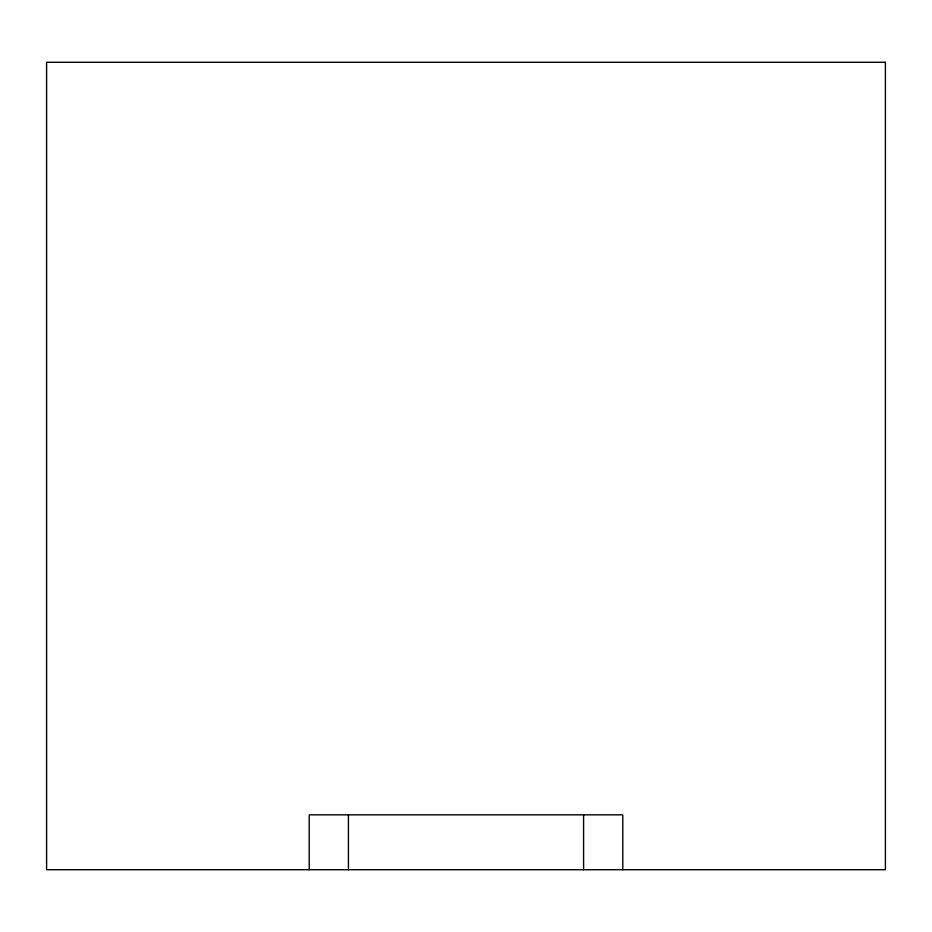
<?xml version="1.0" encoding="UTF-8"?>
<svg xmlns="http://www.w3.org/2000/svg" width="932" height="932" viewBox="0 0 932 932"><rect width="100%" height="100%" fill="white"/><g stroke="black" fill="none" stroke-linecap="round" stroke-linejoin="round"><path stroke-width="1.4" d="M622.786 869.719L622.786 814.848L309.214 814.848L309.214 869.719M583.583 814.848L583.583 869.719M348.417 814.848L348.417 869.719M885.4 62.281L46.6 62.281L46.6 869.719L885.4 869.719L885.4 62.281"/></g></svg>
